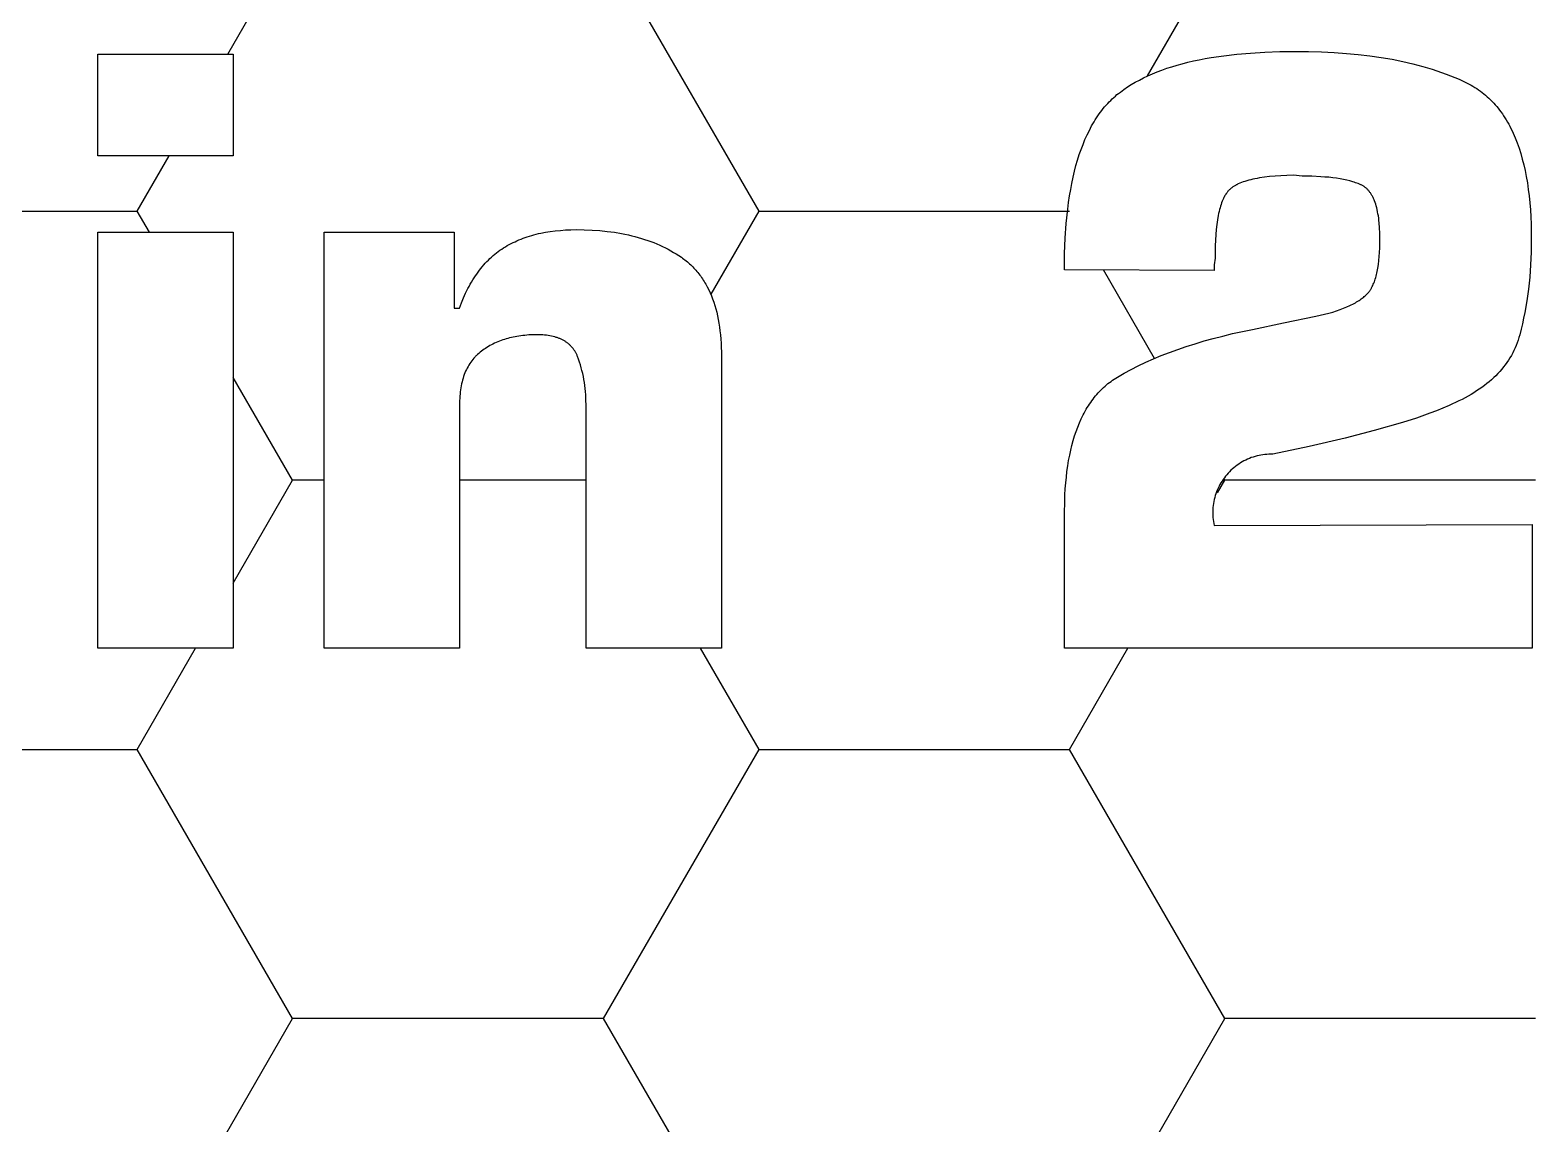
# Model space of a CAD drawing. Header units: millimetres. Extents: x 0 to 80, y 0 to 69.3.
# Drawn here: x 23.88 to 38.4, y 20.66 to 31.23 of the extents above; entities that cross this region are included whole.
import ezdxf

# ---------------------------------------------------------------- set-up
doc = ezdxf.new("R2010")
doc.units = ezdxf.units.MM
doc.header["$MEASUREMENT"] = 0
doc.layers.add('HEX_BACKGROUND', color=3, linetype='CONTINUOUS')
doc.layers.add('TEXT', color=5, linetype='CONTINUOUS')

msp = doc.modelspace()

# ---------------------------------------------------------------- linework, layer by layer
at = {"layer": 'HEX_BACKGROUND'}
for p, q in [((25.785, 30.997), (26.41, 32.08)), ((29.413, 32.08), (30.914, 29.48)), ((34.671, 30.787), (35.417, 32.08)), ((24.909, 29.48), (25.219, 30.016)), ((21.907, 29.48), (24.909, 29.48)), ((25.028, 29.276), (24.91, 29.48)), ((30.914, 29.48), (30.451, 28.677)), ((30.914, 29.48), (33.916, 29.48)), ((34.737, 28.058), (34.244, 28.912)), ((26.411, 26.88), (25.838, 27.873)), ((25.838, 25.888), (26.41, 26.88)), ((26.715, 26.88), (26.411, 26.88)), ((29.246, 26.88), (28.024, 26.88)), ((35.347, 26.759), (35.417, 26.88)), ((35.417, 26.88), (35.407, 26.897)), ((38.419, 26.88), (35.417, 26.88)), ((24.909, 24.28), (25.473, 25.257)), ((30.35, 25.257), (30.914, 24.28)), ((33.916, 24.28), (34.48, 25.257)), ((21.907, 24.28), (24.909, 24.28)), ((26.411, 21.68), (24.91, 24.28)), ((30.914, 24.28), (29.413, 21.68)), ((30.914, 24.28), (33.916, 24.28)), ((35.417, 21.68), (33.916, 24.28)), ((24.909, 19.08), (26.41, 21.68)), ((29.413, 21.68), (26.411, 21.68)), ((29.413, 21.68), (30.914, 19.08)), ((33.916, 19.08), (35.417, 21.68)), ((38.419, 21.68), (35.417, 21.68))]:
    msp.add_line(p, q, dxfattribs=at)
at = {"layer": 'TEXT'}
for p, q in [((24.529, 30.016), (24.529, 30.997)), ((24.529, 30.997), (25.838, 30.997)), ((25.838, 30.997), (25.838, 30.016)), ((35.114, 30.931), (35.17, 30.943)), ((35.17, 30.943), (35.227, 30.954)), ((35.227, 30.954), (35.286, 30.964)), ((35.286, 30.964), (35.407, 30.982)), ((35.407, 30.982), (35.534, 30.997)), ((35.534, 30.997), (35.666, 31.008)), ((35.666, 31.008), (35.804, 31.016)), ((35.804, 31.016), (35.948, 31.021)), ((35.948, 31.021), (36.097, 31.023)), ((36.097, 31.023), (36.225, 31.022)), ((36.225, 31.022), (36.35, 31.018)), ((36.35, 31.018), (36.472, 31.012)), ((36.472, 31.012), (36.591, 31.004)), ((36.591, 31.004), (36.706, 30.993)), ((36.706, 30.993), (36.818, 30.98)), ((36.818, 30.98), (36.927, 30.964)), ((36.927, 30.964), (37.033, 30.947)), ((37.033, 30.947), (37.135, 30.926)), ((34.673, 30.788), (34.717, 30.807)), ((34.717, 30.807), (34.762, 30.826)), ((34.762, 30.826), (34.808, 30.843)), ((34.808, 30.843), (34.855, 30.86)), ((34.855, 30.86), (34.904, 30.876)), ((34.904, 30.876), (34.955, 30.891)), ((34.955, 30.891), (35.006, 30.905)), ((35.006, 30.905), (35.06, 30.919)), ((35.06, 30.919), (35.114, 30.931)), ((37.135, 30.926), (37.234, 30.904)), ((37.234, 30.904), (37.329, 30.879)), ((37.329, 30.879), (37.421, 30.851)), ((37.421, 30.851), (37.466, 30.836)), ((37.466, 30.836), (37.51, 30.821)), ((37.51, 30.821), (37.554, 30.805)), ((37.554, 30.805), (37.596, 30.789)), ((34.424, 30.644), (34.442, 30.656)), ((34.442, 30.656), (34.477, 30.68)), ((34.477, 30.68), (34.513, 30.703)), ((34.513, 30.703), (34.551, 30.726)), ((34.551, 30.726), (34.591, 30.747)), ((34.591, 30.747), (34.631, 30.768)), ((34.631, 30.768), (34.673, 30.788)), ((37.596, 30.789), (37.638, 30.772)), ((37.638, 30.772), (37.679, 30.754)), ((37.679, 30.754), (37.719, 30.736)), ((37.719, 30.736), (37.758, 30.717)), ((37.758, 30.717), (37.777, 30.708)), ((37.777, 30.708), (37.796, 30.697)), ((37.796, 30.697), (37.814, 30.687)), ((37.814, 30.687), (37.833, 30.676)), ((37.833, 30.676), (37.851, 30.664)), ((37.851, 30.664), (37.868, 30.652)), ((37.868, 30.652), (37.886, 30.64)), ((34.27, 30.504), (34.285, 30.52)), ((34.285, 30.52), (34.299, 30.535)), ((34.299, 30.535), (34.314, 30.55)), ((34.314, 30.55), (34.329, 30.564)), ((34.329, 30.564), (34.344, 30.579)), ((34.344, 30.579), (34.36, 30.592)), ((34.36, 30.592), (34.375, 30.606)), ((34.375, 30.606), (34.391, 30.618)), ((34.391, 30.618), (34.408, 30.631)), ((34.408, 30.631), (34.424, 30.644)), ((37.886, 30.64), (37.903, 30.627)), ((37.903, 30.627), (37.92, 30.614)), ((37.92, 30.614), (37.936, 30.6)), ((37.936, 30.6), (37.952, 30.586)), ((37.952, 30.586), (37.968, 30.571)), ((37.968, 30.571), (37.984, 30.556)), ((37.984, 30.556), (37.999, 30.541)), ((37.999, 30.541), (38.014, 30.525)), ((38.014, 30.525), (38.029, 30.508)), ((38.029, 30.508), (38.043, 30.492)), ((34.153, 30.343), (34.165, 30.363)), ((34.165, 30.363), (34.177, 30.382)), ((34.177, 30.382), (34.19, 30.401)), ((34.19, 30.401), (34.203, 30.419)), ((34.203, 30.419), (34.216, 30.437)), ((34.216, 30.437), (34.229, 30.454)), ((34.229, 30.454), (34.243, 30.471)), ((34.243, 30.471), (34.256, 30.488)), ((34.256, 30.488), (34.27, 30.504)), ((38.043, 30.492), (38.057, 30.474)), ((38.057, 30.474), (38.071, 30.457)), ((38.071, 30.457), (38.084, 30.439)), ((38.084, 30.439), (38.098, 30.42)), ((38.098, 30.42), (38.11, 30.401)), ((38.11, 30.401), (38.123, 30.382)), ((38.123, 30.382), (38.135, 30.362)), ((38.135, 30.362), (38.147, 30.341)), ((34.066, 30.172), (34.086, 30.217)), ((34.086, 30.217), (34.108, 30.261)), ((34.108, 30.261), (34.119, 30.282)), ((34.119, 30.282), (34.13, 30.303)), ((34.13, 30.303), (34.141, 30.323)), ((34.141, 30.323), (34.153, 30.343)), ((38.147, 30.341), (38.159, 30.321)), ((38.159, 30.321), (38.17, 30.3)), ((38.17, 30.3), (38.181, 30.278)), ((38.181, 30.278), (38.192, 30.256)), ((38.192, 30.256), (38.202, 30.233)), ((38.202, 30.233), (38.213, 30.21)), ((34.011, 30.026), (34.028, 30.076)), ((34.028, 30.076), (34.047, 30.125)), ((34.047, 30.125), (34.066, 30.172)), ((38.213, 30.21), (38.222, 30.187)), ((38.222, 30.187), (38.241, 30.139)), ((38.241, 30.139), (38.259, 30.089)), ((38.259, 30.089), (38.275, 30.038)), ((25.838, 30.016), (24.529, 30.016)), ((33.979, 29.92), (33.994, 29.974)), ((33.994, 29.974), (34.011, 30.026)), ((38.275, 30.038), (38.29, 29.984)), ((38.29, 29.984), (38.304, 29.929)), ((38.304, 29.929), (38.317, 29.872)), ((33.939, 29.749), (33.951, 29.808)), ((33.951, 29.808), (33.965, 29.865)), ((33.965, 29.865), (33.979, 29.92)), ((35.667, 29.784), (35.648, 29.779)), ((35.687, 29.788), (35.667, 29.784)), ((35.708, 29.793), (35.687, 29.788)), ((35.73, 29.797), (35.708, 29.793)), ((35.752, 29.801), (35.73, 29.797)), ((35.799, 29.808), (35.752, 29.801)), ((35.849, 29.814), (35.799, 29.808)), ((35.902, 29.819), (35.849, 29.814)), ((35.958, 29.822), (35.902, 29.819)), ((36.017, 29.825), (35.958, 29.822)), ((36.079, 29.827), (36.017, 29.825)), ((36.165, 29.818), (36.079, 29.827)), ((36.257, 29.817), (36.165, 29.818)), ((36.343, 29.813), (36.257, 29.817)), ((36.383, 29.81), (36.343, 29.813)), ((36.422, 29.807), (36.383, 29.81)), ((36.46, 29.802), (36.422, 29.807)), ((36.496, 29.798), (36.46, 29.802)), ((36.53, 29.792), (36.496, 29.798)), ((36.563, 29.786), (36.53, 29.792)), ((36.595, 29.779), (36.563, 29.786)), ((38.317, 29.872), (38.328, 29.814)), ((38.328, 29.814), (38.339, 29.753)), ((33.917, 29.627), (33.928, 29.689)), ((33.928, 29.689), (33.939, 29.749)), ((35.421, 29.635), (35.418, 29.63)), ((35.425, 29.641), (35.421, 29.635)), ((35.428, 29.647), (35.425, 29.641)), ((35.432, 29.652), (35.428, 29.647)), ((35.435, 29.657), (35.432, 29.652)), ((35.439, 29.662), (35.435, 29.657)), ((35.443, 29.667), (35.439, 29.662)), ((35.447, 29.672), (35.443, 29.667)), ((35.451, 29.676), (35.447, 29.672)), ((35.455, 29.681), (35.451, 29.676)), ((35.459, 29.685), (35.455, 29.681)), ((35.464, 29.689), (35.459, 29.685)), ((35.469, 29.694), (35.464, 29.689)), ((35.474, 29.698), (35.469, 29.694)), ((35.479, 29.702), (35.474, 29.698)), ((35.484, 29.706), (35.479, 29.702)), ((35.489, 29.71), (35.484, 29.706)), ((35.495, 29.714), (35.489, 29.71)), ((35.501, 29.718), (35.495, 29.714)), ((35.507, 29.722), (35.501, 29.718)), ((35.513, 29.725), (35.507, 29.722)), ((35.52, 29.729), (35.513, 29.725)), ((35.526, 29.733), (35.52, 29.729)), ((35.533, 29.736), (35.526, 29.733)), ((35.54, 29.74), (35.533, 29.736)), ((35.547, 29.743), (35.54, 29.74)), ((35.562, 29.75), (35.547, 29.743)), ((35.578, 29.756), (35.562, 29.75)), ((35.594, 29.762), (35.578, 29.756)), ((35.611, 29.768), (35.594, 29.762)), ((35.629, 29.773), (35.611, 29.768)), ((35.648, 29.779), (35.629, 29.773)), ((36.625, 29.772), (36.595, 29.779)), ((36.653, 29.764), (36.625, 29.772)), ((36.667, 29.76), (36.653, 29.764)), ((36.68, 29.755), (36.667, 29.76)), ((36.693, 29.751), (36.68, 29.755)), ((36.705, 29.746), (36.693, 29.751)), ((36.717, 29.741), (36.705, 29.746)), ((36.729, 29.736), (36.717, 29.741)), ((36.735, 29.734), (36.729, 29.736)), ((36.741, 29.731), (36.735, 29.734)), ((36.746, 29.728), (36.741, 29.731)), ((36.752, 29.725), (36.746, 29.728)), ((36.757, 29.721), (36.752, 29.725)), ((36.762, 29.718), (36.757, 29.721)), ((36.767, 29.714), (36.762, 29.718)), ((36.773, 29.71), (36.767, 29.714)), ((36.778, 29.706), (36.773, 29.71)), ((36.782, 29.702), (36.778, 29.706)), ((36.787, 29.698), (36.782, 29.702)), ((36.792, 29.693), (36.787, 29.698)), ((36.797, 29.688), (36.792, 29.693)), ((36.801, 29.683), (36.797, 29.688)), ((36.806, 29.678), (36.801, 29.683)), ((36.81, 29.673), (36.806, 29.678)), ((36.814, 29.668), (36.81, 29.673)), ((36.819, 29.662), (36.814, 29.668)), ((36.823, 29.656), (36.819, 29.662)), ((36.827, 29.65), (36.823, 29.656)), ((36.831, 29.644), (36.827, 29.65)), ((36.835, 29.638), (36.831, 29.644)), ((36.838, 29.631), (36.835, 29.638)), ((38.339, 29.753), (38.348, 29.691)), ((38.348, 29.691), (38.356, 29.627)), ((33.885, 29.362), (33.899, 29.498)), ((33.899, 29.498), (33.908, 29.563)), ((33.908, 29.563), (33.917, 29.627)), ((35.366, 29.495), (35.361, 29.476)), ((35.371, 29.512), (35.366, 29.495)), ((35.376, 29.529), (35.371, 29.512)), ((35.381, 29.546), (35.376, 29.529)), ((35.386, 29.561), (35.381, 29.546)), ((35.392, 29.576), (35.386, 29.561)), ((35.398, 29.591), (35.392, 29.576)), ((35.404, 29.604), (35.398, 29.591)), ((35.408, 29.611), (35.404, 29.604)), ((35.411, 29.617), (35.408, 29.611)), ((35.414, 29.624), (35.411, 29.617)), ((35.418, 29.63), (35.414, 29.624)), ((36.842, 29.625), (36.838, 29.631)), ((36.846, 29.618), (36.842, 29.625)), ((36.849, 29.611), (36.846, 29.618)), ((36.852, 29.604), (36.849, 29.611)), ((36.856, 29.596), (36.852, 29.604)), ((36.859, 29.589), (36.856, 29.596)), ((36.862, 29.581), (36.859, 29.589)), ((36.868, 29.565), (36.862, 29.581)), ((36.874, 29.549), (36.868, 29.565)), ((36.879, 29.531), (36.874, 29.549)), ((36.884, 29.513), (36.879, 29.531)), ((36.888, 29.495), (36.884, 29.513)), ((36.892, 29.475), (36.888, 29.495)), ((38.356, 29.627), (38.362, 29.562)), ((38.362, 29.562), (38.368, 29.494)), ((38.368, 29.494), (38.372, 29.425)), ((33.875, 29.219), (33.885, 29.362)), ((35.34, 29.351), (35.334, 29.304)), ((35.346, 29.395), (35.34, 29.351)), ((35.353, 29.437), (35.346, 29.395)), ((35.357, 29.457), (35.353, 29.437)), ((35.361, 29.476), (35.357, 29.457)), ((36.896, 29.455), (36.892, 29.475)), ((36.9, 29.434), (36.896, 29.455)), ((36.903, 29.413), (36.9, 29.434)), ((36.905, 29.39), (36.903, 29.413)), ((36.908, 29.368), (36.905, 29.39)), ((36.911, 29.32), (36.908, 29.368)), ((38.372, 29.425), (38.375, 29.354)), ((38.375, 29.354), (38.377, 29.207)), ((24.529, 25.257), (24.529, 29.276)), ((24.529, 29.276), (25.838, 29.276)), ((25.838, 29.276), (25.838, 25.257)), ((26.715, 29.276), (27.972, 29.276)), ((26.715, 25.257), (26.715, 29.276)), ((27.972, 29.276), (27.972, 28.544)), ((28.579, 29.194), (28.598, 29.202)), ((28.598, 29.202), (28.618, 29.21)), ((28.618, 29.21), (28.638, 29.218)), ((28.638, 29.218), (28.659, 29.226)), ((28.659, 29.226), (28.679, 29.233)), ((28.679, 29.233), (28.7, 29.239)), ((28.7, 29.239), (28.722, 29.246)), ((28.722, 29.246), (28.743, 29.252)), ((28.743, 29.252), (28.765, 29.258)), ((28.765, 29.258), (28.787, 29.263)), ((28.787, 29.263), (28.809, 29.268)), ((28.809, 29.268), (28.855, 29.277)), ((28.855, 29.277), (28.901, 29.284)), ((28.901, 29.284), (28.949, 29.291)), ((28.949, 29.291), (28.998, 29.295)), ((28.998, 29.295), (29.048, 29.299)), ((29.048, 29.299), (29.099, 29.301)), ((29.099, 29.301), (29.151, 29.302)), ((29.151, 29.302), (29.229, 29.301)), ((29.229, 29.301), (29.304, 29.297)), ((29.304, 29.297), (29.378, 29.292)), ((29.378, 29.292), (29.45, 29.285)), ((29.45, 29.285), (29.52, 29.276)), ((29.52, 29.276), (29.588, 29.264)), ((29.588, 29.264), (29.622, 29.258)), ((29.622, 29.258), (29.655, 29.251)), ((29.655, 29.251), (29.687, 29.243)), ((29.687, 29.243), (29.719, 29.235)), ((29.719, 29.235), (29.751, 29.226)), ((29.751, 29.226), (29.782, 29.217)), ((29.782, 29.217), (29.812, 29.208)), ((29.812, 29.208), (29.842, 29.197)), ((33.869, 29.07), (33.875, 29.219)), ((35.326, 29.201), (35.324, 29.145)), ((35.33, 29.254), (35.326, 29.201)), ((35.334, 29.304), (35.33, 29.254)), ((36.914, 29.269), (36.911, 29.32)), ((36.914, 29.216), (36.914, 29.269)), ((36.914, 29.169), (36.914, 29.216)), ((38.377, 29.207), (38.376, 29.083)), ((28.349, 29.051), (28.366, 29.064)), ((28.366, 29.064), (28.382, 29.078)), ((28.382, 29.078), (28.398, 29.09)), ((28.398, 29.09), (28.415, 29.102)), ((28.415, 29.102), (28.432, 29.114)), ((28.432, 29.114), (28.45, 29.125)), ((28.45, 29.125), (28.467, 29.136)), ((28.467, 29.136), (28.485, 29.147)), ((28.485, 29.147), (28.503, 29.157)), ((28.503, 29.157), (28.522, 29.167)), ((28.522, 29.167), (28.541, 29.176)), ((28.541, 29.176), (28.56, 29.185)), ((28.56, 29.185), (28.579, 29.194)), ((29.842, 29.197), (29.872, 29.187)), ((29.872, 29.187), (29.901, 29.176)), ((29.901, 29.176), (29.93, 29.164)), ((29.93, 29.164), (29.958, 29.152)), ((29.958, 29.152), (29.986, 29.139)), ((29.986, 29.139), (30.013, 29.125)), ((30.013, 29.125), (30.04, 29.112)), ((30.04, 29.112), (30.066, 29.097)), ((30.066, 29.097), (30.092, 29.082)), ((30.092, 29.082), (30.117, 29.067)), ((30.117, 29.067), (30.142, 29.051)), ((33.868, 28.914), (33.869, 29.07)), ((35.324, 29.145), (35.322, 29.026)), ((36.908, 29.042), (36.911, 29.082)), ((36.911, 29.082), (36.913, 29.125)), ((36.913, 29.125), (36.914, 29.169)), ((38.376, 29.083), (38.37, 28.962)), ((28.203, 28.892), (28.217, 28.91)), ((28.217, 28.91), (28.23, 28.927)), ((28.23, 28.927), (28.244, 28.944)), ((28.244, 28.944), (28.259, 28.961)), ((28.259, 28.961), (28.273, 28.977)), ((28.273, 28.977), (28.288, 28.993)), ((28.288, 28.993), (28.303, 29.008)), ((28.303, 29.008), (28.318, 29.023)), ((28.318, 29.023), (28.334, 29.037)), ((28.334, 29.037), (28.349, 29.051)), ((30.142, 29.051), (30.167, 29.035)), ((30.167, 29.035), (30.179, 29.026)), ((30.179, 29.026), (30.191, 29.018)), ((30.191, 29.018), (30.202, 29.009)), ((30.202, 29.009), (30.214, 29)), ((30.214, 29), (30.225, 28.991)), ((30.225, 28.991), (30.236, 28.981)), ((30.236, 28.981), (30.247, 28.971)), ((30.247, 28.971), (30.257, 28.962)), ((30.257, 28.962), (30.268, 28.951)), ((30.268, 28.951), (30.278, 28.941)), ((30.278, 28.941), (30.288, 28.931)), ((30.288, 28.931), (30.298, 28.92)), ((30.298, 28.92), (30.308, 28.909)), ((30.308, 28.909), (30.318, 28.898)), ((35.313, 28.906), (33.868, 28.914)), ((35.322, 29.026), (35.313, 28.962)), ((35.313, 28.962), (35.313, 28.906)), ((36.888, 28.898), (36.894, 28.931)), ((36.894, 28.931), (36.9, 28.966)), ((36.9, 28.966), (36.904, 29.003)), ((36.904, 29.003), (36.908, 29.042)), ((38.37, 28.962), (38.362, 28.843)), ((28.117, 28.754), (28.128, 28.775)), ((28.128, 28.775), (28.14, 28.795)), ((28.14, 28.795), (28.152, 28.816)), ((28.152, 28.816), (28.165, 28.835)), ((28.165, 28.835), (28.177, 28.855)), ((28.177, 28.855), (28.19, 28.873)), ((28.19, 28.873), (28.203, 28.892)), ((30.318, 28.898), (30.327, 28.887)), ((30.327, 28.887), (30.336, 28.875)), ((30.336, 28.875), (30.345, 28.863)), ((30.345, 28.863), (30.354, 28.851)), ((30.354, 28.851), (30.363, 28.839)), ((30.363, 28.839), (30.371, 28.827)), ((30.371, 28.827), (30.379, 28.814)), ((30.379, 28.814), (30.387, 28.802)), ((30.387, 28.802), (30.395, 28.789)), ((30.395, 28.789), (30.403, 28.775)), ((30.403, 28.775), (30.417, 28.748)), ((36.846, 28.762), (36.851, 28.774)), ((36.851, 28.774), (36.856, 28.785)), ((36.856, 28.785), (36.861, 28.798)), ((36.861, 28.798), (36.865, 28.811)), ((36.865, 28.811), (36.87, 28.824)), ((36.87, 28.824), (36.874, 28.838)), ((36.874, 28.838), (36.878, 28.852)), ((36.878, 28.852), (36.882, 28.867)), ((36.882, 28.867), (36.885, 28.882)), ((36.885, 28.882), (36.888, 28.898)), ((38.362, 28.843), (38.349, 28.727)), ((28.042, 28.594), (28.062, 28.642)), ((28.062, 28.642), (28.083, 28.688)), ((28.083, 28.688), (28.105, 28.732)), ((28.105, 28.732), (28.117, 28.754)), ((30.417, 28.748), (30.431, 28.721)), ((30.431, 28.721), (30.445, 28.692)), ((30.445, 28.692), (30.457, 28.663)), ((30.457, 28.663), (30.469, 28.632)), ((30.469, 28.632), (30.48, 28.601)), ((36.714, 28.617), (36.725, 28.625)), ((36.725, 28.625), (36.735, 28.632)), ((36.735, 28.632), (36.745, 28.64)), ((36.745, 28.64), (36.755, 28.647)), ((36.755, 28.647), (36.764, 28.655)), ((36.764, 28.655), (36.773, 28.663)), ((36.773, 28.663), (36.782, 28.671)), ((36.782, 28.671), (36.79, 28.679)), ((36.79, 28.679), (36.797, 28.687)), ((36.797, 28.687), (36.801, 28.691)), ((36.801, 28.691), (36.804, 28.695)), ((36.804, 28.695), (36.808, 28.699)), ((36.808, 28.699), (36.811, 28.703)), ((36.811, 28.703), (36.814, 28.708)), ((36.814, 28.708), (36.817, 28.712)), ((36.817, 28.712), (36.82, 28.717)), ((36.82, 28.717), (36.823, 28.721)), ((36.823, 28.721), (36.826, 28.726)), ((36.826, 28.726), (36.829, 28.731)), ((36.829, 28.731), (36.832, 28.736)), ((36.832, 28.736), (36.835, 28.741)), ((36.835, 28.741), (36.841, 28.751)), ((36.841, 28.751), (36.846, 28.762)), ((38.349, 28.727), (38.334, 28.613)), ((27.972, 28.544), (28.024, 28.544)), ((28.024, 28.544), (28.042, 28.594)), ((30.48, 28.601), (30.49, 28.569)), ((30.49, 28.569), (30.5, 28.537)), ((30.5, 28.537), (30.508, 28.503)), ((30.508, 28.503), (30.516, 28.469)), ((36.295, 28.467), (36.381, 28.484)), ((36.381, 28.484), (36.421, 28.495)), ((36.421, 28.495), (36.459, 28.506)), ((36.459, 28.506), (36.495, 28.518)), ((36.495, 28.518), (36.53, 28.53)), ((36.53, 28.53), (36.563, 28.542)), ((36.563, 28.542), (36.594, 28.555)), ((36.594, 28.555), (36.624, 28.568)), ((36.624, 28.568), (36.638, 28.575)), ((36.638, 28.575), (36.652, 28.582)), ((36.652, 28.582), (36.665, 28.589)), ((36.665, 28.589), (36.678, 28.596)), ((36.678, 28.596), (36.69, 28.603)), ((36.69, 28.603), (36.702, 28.61)), ((36.702, 28.61), (36.714, 28.617)), ((38.314, 28.502), (38.303, 28.447)), ((38.334, 28.613), (38.314, 28.502)), ((30.516, 28.469), (30.523, 28.433)), ((30.523, 28.433), (30.53, 28.397)), ((30.53, 28.397), (30.535, 28.361)), ((30.535, 28.361), (30.54, 28.323)), ((35.49, 28.297), (35.683, 28.338)), ((35.683, 28.338), (35.985, 28.402)), ((35.985, 28.402), (36.295, 28.467)), ((38.279, 28.339), (38.265, 28.286)), ((38.292, 28.393), (38.279, 28.339)), ((38.303, 28.447), (38.292, 28.393)), ((28.332, 28.189), (28.318, 28.181)), ((28.347, 28.196), (28.332, 28.189)), ((28.362, 28.204), (28.347, 28.196)), ((28.378, 28.211), (28.362, 28.204)), ((28.393, 28.217), (28.378, 28.211)), ((28.409, 28.224), (28.393, 28.217)), ((28.425, 28.23), (28.409, 28.224)), ((28.441, 28.236), (28.425, 28.23)), ((28.458, 28.241), (28.441, 28.236)), ((28.474, 28.246), (28.458, 28.241)), ((28.491, 28.251), (28.474, 28.246)), ((28.508, 28.256), (28.491, 28.251)), ((28.526, 28.26), (28.508, 28.256)), ((28.543, 28.264), (28.526, 28.26)), ((28.561, 28.267), (28.543, 28.264)), ((28.579, 28.27), (28.561, 28.267)), ((28.598, 28.273), (28.579, 28.27)), ((28.616, 28.276), (28.598, 28.273)), ((28.635, 28.278), (28.616, 28.276)), ((28.654, 28.28), (28.635, 28.278)), ((28.692, 28.284), (28.654, 28.28)), ((28.732, 28.285), (28.692, 28.284)), ((28.772, 28.286), (28.732, 28.285)), ((28.792, 28.286), (28.772, 28.286)), ((28.81, 28.285), (28.792, 28.286)), ((28.829, 28.284), (28.81, 28.285)), ((28.846, 28.283), (28.829, 28.284)), ((28.864, 28.281), (28.846, 28.283)), ((28.881, 28.279), (28.864, 28.281)), ((28.897, 28.276), (28.881, 28.279)), ((28.913, 28.273), (28.897, 28.276)), ((28.929, 28.269), (28.913, 28.273)), ((28.944, 28.265), (28.929, 28.269)), ((28.958, 28.261), (28.944, 28.265)), ((28.966, 28.259), (28.958, 28.261)), ((28.973, 28.256), (28.966, 28.259)), ((28.98, 28.254), (28.973, 28.256)), ((28.987, 28.251), (28.98, 28.254)), ((28.993, 28.249), (28.987, 28.251)), ((29, 28.246), (28.993, 28.249)), ((29.006, 28.243), (29, 28.246)), ((29.013, 28.24), (29.006, 28.243)), ((29.019, 28.237), (29.013, 28.24)), ((29.025, 28.233), (29.019, 28.237)), ((29.031, 28.23), (29.025, 28.233)), ((29.037, 28.227), (29.031, 28.23)), ((29.043, 28.223), (29.037, 28.227)), ((29.049, 28.219), (29.043, 28.223)), ((29.054, 28.216), (29.049, 28.219)), ((29.06, 28.212), (29.054, 28.216)), ((29.065, 28.208), (29.06, 28.212)), ((29.071, 28.204), (29.065, 28.208)), ((29.076, 28.2), (29.071, 28.204)), ((29.081, 28.195), (29.076, 28.2)), ((29.086, 28.191), (29.081, 28.195)), ((29.091, 28.186), (29.086, 28.191)), ((29.095, 28.182), (29.091, 28.186)), ((30.54, 28.323), (30.545, 28.284)), ((30.545, 28.284), (30.548, 28.245)), ((30.548, 28.245), (30.551, 28.205)), ((30.551, 28.205), (30.552, 28.164)), ((35.044, 28.173), (35.129, 28.2)), ((35.129, 28.2), (35.216, 28.226)), ((35.216, 28.226), (35.305, 28.251)), ((35.305, 28.251), (35.396, 28.274)), ((35.396, 28.274), (35.49, 28.297)), ((38.231, 28.184), (38.221, 28.159)), ((38.241, 28.209), (38.231, 28.184)), ((38.25, 28.234), (38.241, 28.209)), ((38.258, 28.26), (38.25, 28.234)), ((38.265, 28.286), (38.258, 28.26)), ((28.152, 28.047), (28.142, 28.035)), ((28.163, 28.06), (28.152, 28.047)), ((28.168, 28.066), (28.163, 28.06)), ((28.174, 28.072), (28.168, 28.066)), ((28.179, 28.078), (28.174, 28.072)), ((28.185, 28.084), (28.179, 28.078)), ((28.191, 28.09), (28.185, 28.084)), ((28.197, 28.095), (28.191, 28.09)), ((28.209, 28.106), (28.197, 28.095)), ((28.222, 28.117), (28.209, 28.106)), ((28.235, 28.127), (28.222, 28.117)), ((28.248, 28.137), (28.235, 28.127)), ((28.261, 28.146), (28.248, 28.137)), ((28.275, 28.155), (28.261, 28.146)), ((28.289, 28.164), (28.275, 28.155)), ((28.303, 28.173), (28.289, 28.164)), ((28.318, 28.181), (28.303, 28.173)), ((29.1, 28.177), (29.095, 28.182)), ((29.104, 28.172), (29.1, 28.177)), ((29.109, 28.167), (29.104, 28.172)), ((29.113, 28.162), (29.109, 28.167)), ((29.117, 28.157), (29.113, 28.162)), ((29.121, 28.152), (29.117, 28.157)), ((29.125, 28.147), (29.121, 28.152)), ((29.129, 28.141), (29.125, 28.147)), ((29.133, 28.136), (29.129, 28.141)), ((29.137, 28.13), (29.133, 28.136)), ((29.14, 28.125), (29.137, 28.13)), ((29.143, 28.119), (29.14, 28.125)), ((29.147, 28.113), (29.143, 28.119)), ((29.15, 28.107), (29.147, 28.113)), ((29.153, 28.101), (29.15, 28.107)), ((29.156, 28.094), (29.153, 28.101)), ((29.159, 28.088), (29.156, 28.094)), ((29.161, 28.082), (29.159, 28.088)), ((29.164, 28.075), (29.161, 28.082)), ((29.174, 28.049), (29.164, 28.075)), ((29.183, 28.022), (29.174, 28.049)), ((30.552, 28.164), (30.554, 28.122)), ((30.554, 28.122), (30.554, 28.079)), ((30.554, 28.079), (30.554, 25.257)), ((34.653, 28.021), (34.727, 28.053)), ((34.727, 28.053), (34.803, 28.085)), ((34.803, 28.085), (34.881, 28.116)), ((34.881, 28.116), (34.962, 28.145)), ((34.962, 28.145), (35.044, 28.173)), ((38.157, 28.041), (38.142, 28.018)), ((38.171, 28.064), (38.157, 28.041)), ((38.185, 28.087), (38.171, 28.064)), ((38.198, 28.111), (38.185, 28.087)), ((38.21, 28.135), (38.198, 28.111)), ((38.221, 28.159), (38.21, 28.135)), ((28.07, 27.901), (28.064, 27.884)), ((28.076, 27.917), (28.07, 27.901)), ((28.083, 27.933), (28.076, 27.917)), ((28.09, 27.949), (28.083, 27.933)), ((28.098, 27.964), (28.09, 27.949)), ((28.106, 27.979), (28.098, 27.964)), ((28.114, 27.993), (28.106, 27.979)), ((28.123, 28.008), (28.114, 27.993)), ((28.133, 28.021), (28.123, 28.008)), ((28.142, 28.035), (28.133, 28.021)), ((29.192, 27.995), (29.183, 28.022)), ((29.2, 27.967), (29.192, 27.995)), ((29.207, 27.94), (29.2, 27.967)), ((29.214, 27.912), (29.207, 27.94)), ((29.22, 27.883), (29.214, 27.912)), ((34.38, 27.877), (34.445, 27.915)), ((34.445, 27.915), (34.512, 27.951)), ((34.512, 27.951), (34.581, 27.987)), ((34.581, 27.987), (34.653, 28.021)), ((38.055, 27.912), (38.035, 27.891)), ((38.074, 27.932), (38.055, 27.912)), ((38.092, 27.953), (38.074, 27.932)), ((38.109, 27.975), (38.092, 27.953)), ((38.126, 27.996), (38.109, 27.975)), ((38.142, 28.018), (38.126, 27.996)), ((28.034, 27.755), (28.031, 27.735)), ((28.037, 27.774), (28.034, 27.755)), ((28.04, 27.793), (28.037, 27.774)), ((28.044, 27.812), (28.04, 27.793)), ((28.049, 27.831), (28.044, 27.812)), ((28.053, 27.849), (28.049, 27.831)), ((28.058, 27.866), (28.053, 27.849)), ((28.064, 27.884), (28.058, 27.866)), ((29.225, 27.855), (29.22, 27.883)), ((29.23, 27.826), (29.225, 27.855)), ((29.234, 27.796), (29.23, 27.826)), ((29.238, 27.767), (29.234, 27.796)), ((29.241, 27.737), (29.238, 27.767)), ((34.206, 27.738), (34.219, 27.751)), ((34.219, 27.751), (34.232, 27.764)), ((34.232, 27.764), (34.246, 27.777)), ((34.246, 27.777), (34.26, 27.79)), ((34.26, 27.79), (34.274, 27.802)), ((34.274, 27.802), (34.288, 27.814)), ((34.288, 27.814), (34.303, 27.825)), ((34.303, 27.825), (34.318, 27.836)), ((34.318, 27.836), (34.333, 27.847)), ((34.333, 27.847), (34.348, 27.857)), ((34.348, 27.857), (34.364, 27.868)), ((34.364, 27.868), (34.38, 27.877)), ((37.875, 27.76), (37.849, 27.743)), ((37.9, 27.778), (37.875, 27.76)), ((37.924, 27.796), (37.9, 27.778)), ((37.948, 27.814), (37.924, 27.796)), ((37.971, 27.833), (37.948, 27.814)), ((37.993, 27.852), (37.971, 27.833)), ((38.014, 27.872), (37.993, 27.852)), ((38.035, 27.891), (38.014, 27.872)), ((28.026, 27.672), (28.024, 27.651)), ((28.024, 27.651), (28.024, 27.629)), ((28.024, 27.629), (28.024, 27.606)), ((28.024, 27.606), (28.024, 25.257)), ((28.027, 27.693), (28.026, 27.672)), ((28.029, 27.714), (28.027, 27.693)), ((28.031, 27.735), (28.029, 27.714)), ((29.243, 27.707), (29.241, 27.737)), ((29.245, 27.677), (29.243, 27.707)), ((29.245, 27.646), (29.245, 27.677)), ((29.246, 27.615), (29.245, 27.646)), ((29.246, 25.257), (29.246, 27.615)), ((34.099, 27.6), (34.11, 27.617)), ((34.11, 27.617), (34.121, 27.633)), ((34.121, 27.633), (34.132, 27.649)), ((34.132, 27.649), (34.144, 27.665)), ((34.144, 27.665), (34.156, 27.68)), ((34.156, 27.68), (34.168, 27.695)), ((34.168, 27.695), (34.18, 27.71)), ((34.18, 27.71), (34.193, 27.724)), ((34.193, 27.724), (34.206, 27.738)), ((37.585, 27.604), (37.523, 27.578)), ((37.677, 27.647), (37.585, 27.604)), ((37.708, 27.662), (37.677, 27.647)), ((37.738, 27.677), (37.708, 27.662)), ((37.767, 27.693), (37.738, 27.677)), ((37.795, 27.709), (37.767, 27.693)), ((37.822, 27.726), (37.795, 27.709)), ((37.849, 27.743), (37.822, 27.726)), ((34.012, 27.435), (34.03, 27.474)), ((34.03, 27.474), (34.039, 27.493)), ((34.039, 27.493), (34.048, 27.512)), ((34.048, 27.512), (34.058, 27.53)), ((34.058, 27.53), (34.068, 27.548)), ((34.068, 27.548), (34.078, 27.566)), ((34.078, 27.566), (34.088, 27.583)), ((34.088, 27.583), (34.099, 27.6)), ((37.267, 27.481), (37.134, 27.438)), ((37.397, 27.528), (37.267, 27.481)), ((37.461, 27.552), (37.397, 27.528)), ((37.523, 27.578), (37.461, 27.552)), ((33.966, 27.309), (33.98, 27.352)), ((33.98, 27.352), (33.996, 27.394)), ((33.996, 27.394), (34.012, 27.435)), ((36.859, 27.36), (36.579, 27.288)), ((37.134, 27.438), (36.859, 27.36)), ((33.918, 27.122), (33.928, 27.17)), ((33.928, 27.17), (33.94, 27.218)), ((33.94, 27.218), (33.952, 27.264)), ((33.952, 27.264), (33.966, 27.309)), ((36.23, 27.206), (35.881, 27.133)), ((36.579, 27.288), (36.23, 27.206)), ((33.9, 27.02), (33.908, 27.071)), ((33.908, 27.071), (33.918, 27.122)), ((35.535, 27.026), (35.52, 27.015)), ((35.551, 27.037), (35.535, 27.026)), ((35.568, 27.048), (35.551, 27.037)), ((35.584, 27.058), (35.568, 27.048)), ((35.601, 27.067), (35.584, 27.058)), ((35.619, 27.076), (35.601, 27.067)), ((35.636, 27.084), (35.619, 27.076)), ((35.654, 27.092), (35.636, 27.084)), ((35.672, 27.099), (35.654, 27.092)), ((35.69, 27.105), (35.672, 27.099)), ((35.709, 27.111), (35.69, 27.105)), ((35.728, 27.116), (35.709, 27.111)), ((35.747, 27.12), (35.728, 27.116)), ((35.766, 27.124), (35.747, 27.12)), ((35.785, 27.127), (35.766, 27.124)), ((35.804, 27.13), (35.785, 27.127)), ((35.823, 27.131), (35.804, 27.13)), ((35.843, 27.132), (35.823, 27.131)), ((35.862, 27.133), (35.843, 27.132)), ((35.881, 27.133), (35.862, 27.133)), ((33.88, 26.856), (33.886, 26.912)), ((33.886, 26.912), (33.892, 26.966)), ((33.892, 26.966), (33.9, 27.02)), ((35.4, 26.888), (35.39, 26.872)), ((35.412, 26.904), (35.4, 26.888)), ((35.423, 26.92), (35.412, 26.904)), ((35.436, 26.934), (35.423, 26.92)), ((35.449, 26.949), (35.436, 26.934)), ((35.462, 26.963), (35.449, 26.949)), ((35.476, 26.977), (35.462, 26.963)), ((35.49, 26.99), (35.476, 26.977)), ((35.505, 27.002), (35.49, 26.99)), ((35.52, 27.015), (35.505, 27.002)), ((33.87, 26.68), (33.872, 26.74)), ((33.872, 26.74), (33.876, 26.799)), ((33.876, 26.799), (33.88, 26.856)), ((35.325, 26.732), (35.319, 26.713)), ((35.331, 26.75), (35.325, 26.732)), ((35.337, 26.768), (35.331, 26.75)), ((35.344, 26.786), (35.337, 26.768)), ((35.352, 26.804), (35.344, 26.786)), ((35.361, 26.822), (35.352, 26.804)), ((35.37, 26.839), (35.361, 26.822)), ((35.379, 26.856), (35.37, 26.839)), ((35.39, 26.872), (35.379, 26.856)), ((33.868, 26.556), (33.87, 26.68)), ((35.301, 26.598), (35.3, 26.579)), ((35.302, 26.618), (35.301, 26.598)), ((35.304, 26.637), (35.302, 26.618)), ((35.307, 26.656), (35.304, 26.637)), ((35.311, 26.675), (35.307, 26.656)), ((35.315, 26.694), (35.311, 26.675)), ((35.319, 26.713), (35.315, 26.694)), ((33.868, 25.257), (33.868, 26.556)), ((35.3, 26.579), (35.3, 26.56)), ((35.3, 26.56), (35.301, 26.54)), ((35.301, 26.54), (35.302, 26.521)), ((35.302, 26.521), (35.304, 26.502)), ((35.304, 26.502), (35.306, 26.482)), ((35.306, 26.482), (35.31, 26.463)), ((35.31, 26.463), (35.313, 26.444)), ((35.313, 26.444), (38.386, 26.453)), ((38.386, 26.453), (38.386, 25.257)), ((25.838, 25.257), (24.529, 25.257)), ((28.024, 25.257), (26.715, 25.257)), ((30.554, 25.257), (29.246, 25.257)), ((38.386, 25.257), (33.868, 25.257))]:
    msp.add_line(p, q, dxfattribs=at)

doc.saveas('drawing.dxf')
